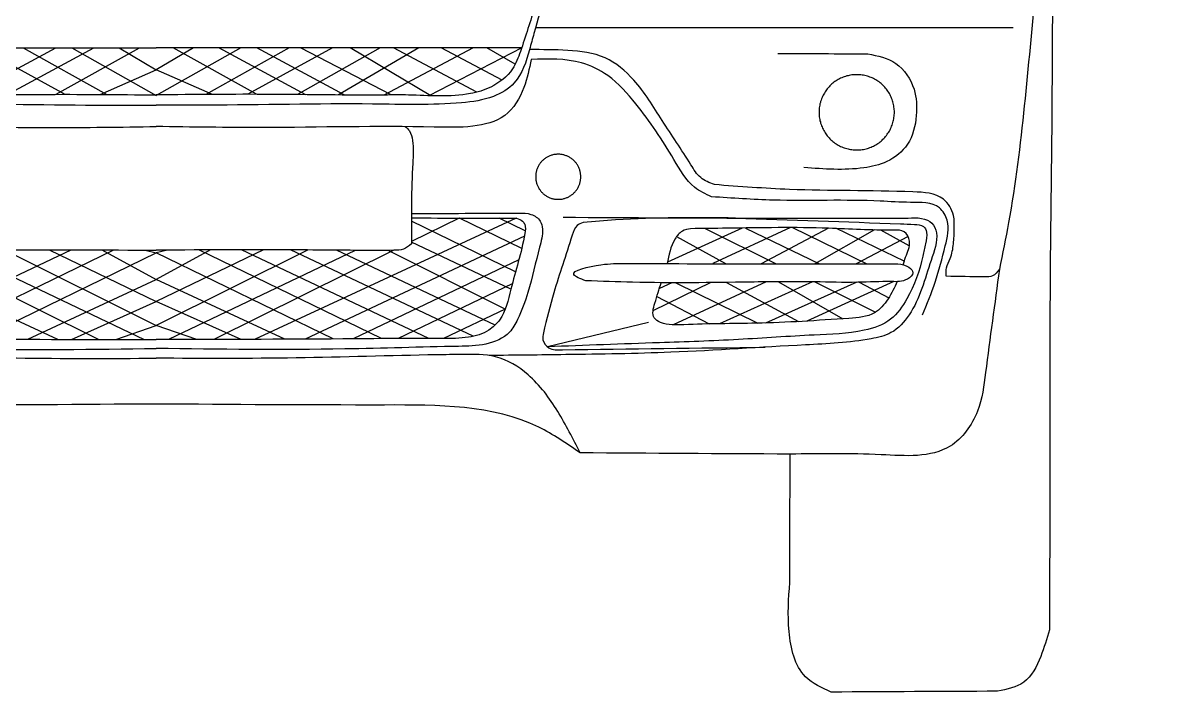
# Model space of a CAD drawing. Header units: millimetres. Extents: x -13123 to 16075, y -1 to 10560.
# Drawn here: x 6799 to 8016, y -1 to 711 of the extents above; entities that cross this region are included whole.
import ezdxf

# ---------------------------------------------------------------- set-up
doc = ezdxf.new("R2010")
doc.units = ezdxf.units.MM
doc.header["$MEASUREMENT"] = 0
doc.layers.add('inner', color=180, linetype='Continuous')
doc.layers.add('outer', color=200, linetype='Continuous')

msp = doc.modelspace()

# ---------------------------------------------------------------- linework, layer by layer
at = {"layer": 'inner'}
for points in [[(7852.4, 705.4), (7344.4, 705.4)], [(6552.9, 684.3), (6941.3, 684.3)], [(6741.5, 634.1), (6834.5, 684.3)], [(6753.9, 684.3), (6843.9, 634.8)], [(6782.2, 634.4), (6874.9, 684.3)], [(6799.9, 684.3), (6888.6, 634.7)], [(6834.8, 634.8), (6923.4, 684.3)], [(6851.6, 684.3), (6941.3, 633.7)], [(6901.8, 684.3), (6941.3, 661)], [(6980.9, 684.3), (6941.3, 661)], [(7031.1, 684.3), (6941.3, 633.7)], [(7329.8, 684.3), (6941.3, 684.3)], [(7047.9, 634.8), (6959.2, 684.3)], [(7082.7, 684.3), (6994, 634.7)], [(7100.4, 634.4), (7007.7, 684.3)], [(7128.8, 684.3), (7038.7, 634.8)], [(7141.2, 634.1), (7048.2, 684.3)], [(7179.5, 684.3), (7091.3, 634.5)], [(7191, 634.1), (7094.7, 684.3)], [(7220.3, 684.3), (7135.2, 634.1)], [(7233.2, 633.3), (7147.3, 684.3)], [(7278.4, 684.3), (7183.4, 634)], [(7282.1, 637), (7193.6, 684.3)], [(7329.8, 684.3), (7231.2, 633.3)], [(7308.9, 650), (7244.1, 684.3)], [(7322.8, 666.8), (7292.7, 684.3)], [(6881.5, 634.7), (6941.3, 661)], [(7001.2, 634.7), (6941.3, 661)], [(6558.9, 503.2), (6836.2, 374.4)], [(7323.8, 503.2), (7046.4, 374.4)], [(7323.3, 446.1), (7212.5, 499.8)], [(7263.4, 503.3), (7212.6, 478.2)], [(7329.9, 471), (7263.7, 503.3)], [(7333.6, 489.7), (7305.9, 503.3)], [(7564.3, 492.7), (7484.9, 456.4)], [(7525, 492.2), (7600.3, 454.7)], [(7615.6, 493.1), (7533.2, 454.8)], [(7567.9, 492.7), (7646.5, 454.7)], [(7656, 492.4), (7584.4, 454.7)], [(7617.6, 493.1), (7696.8, 454.6)], [(7704.8, 490.6), (7641.5, 454.7)], [(7736.6, 457.4), (7664.5, 492.1)], [(7742, 473.7), (7711.7, 490.5)], [(7332.7, 484.1), (7099.5, 374.6)], [(7318.3, 427.7), (7212.6, 477.6)], [(7494.6, 483.6), (7546.4, 454.8)], [(7740.7, 483.5), (7685.6, 454.7)], [(6651.6, 375.3), (6850.9, 469.5)], [(6688.7, 469), (6880.3, 374.2)], [(6701.8, 375.1), (6896, 469.4)], [(6730, 468.9), (6928.5, 374.2)], [(6753.2, 374.8), (6941.3, 466.4)], [(6780.6, 469.3), (6941.3, 388.9)], [(6827.4, 469.5), (6941.3, 414.7)], [(6883.5, 469.4), (6941.3, 438.1)], [(6929.4, 469.2), (6941.3, 466.4)], [(7055.3, 469.5), (6941.3, 414.7)], [(6999.1, 469.4), (6941.3, 438.1)], [(7102, 469.3), (6941.3, 388.9)], [(6953.2, 469.2), (6941.3, 466.4)], [(7129.4, 374.8), (6941.3, 466.4)], [(7152.7, 468.9), (6954.2, 374.2)], [(7180.9, 375.1), (6986.7, 469.4)], [(7193.9, 469), (7002.4, 374.2)], [(7231, 375.3), (7031.8, 469.5)], [(7278.3, 377.6), (7084, 469.4)], [(7301.5, 389.4), (7132.9, 469.1)], [(7312.3, 406.3), (7187.9, 468.9)], [(7326.7, 458.7), (7150.5, 374.9)], [(6804.6, 374.5), (6941.3, 438.1)], [(7078.1, 374.5), (6941.3, 438.1)], [(7319.8, 433.4), (7198.4, 375.2)], [(7530.8, 434.7), (7469.4, 404.5)], [(7489.5, 434.5), (7476.2, 428.3)], [(7589.9, 435.4), (7490.9, 389.7)], [(7493.7, 434.5), (7580.9, 391.5)], [(7639.1, 435.5), (7540.2, 390.9)], [(7547.5, 434.9), (7624.2, 393.2)], [(7686.1, 435), (7588.9, 391.7)], [(7602.9, 435.5), (7671.4, 396.2)], [(7725.7, 435.7), (7633.1, 393.7)], [(7641.5, 435.4), (7706.1, 403.3)], [(7688.8, 435), (7720.2, 418.5)], [(6851, 374.3), (6941.3, 414.7)], [(7031.6, 374.3), (6941.3, 414.7)], [(7473.6, 419.8), (7529, 390.8)], [(7312.3, 406.4), (7246.7, 375.3)], [(7464.7, 392.2), (7357.2, 366.4)], [(6898.2, 374.2), (6941.3, 388.9)], [(6984.5, 374.2), (6941.3, 388.9)]]:
    msp.add_lwpolyline(points, dxfattribs=at)
for points in [[(7726.1, 615.7), (7726.1, 617.1), (7726, 618.5), (7725.9, 619.9), (7725.7, 621.2), (7725.5, 622.6), (7725.2, 624), (7724.9, 625.3), (7724.6, 626.7), (7724.2, 628), (7723.7, 629.3), (7723.2, 630.6), (7722.7, 631.9), (7722.1, 633.2), (7721.5, 634.4), (7720.8, 635.6), (7720.1, 636.8), (7719.3, 638), (7718.5, 639.1), (7717.7, 640.2), (7716.8, 641.3), (7715.9, 642.4), (7715, 643.4), (7714, 644.4), (7713, 645.3), (7711.9, 646.2), (7710.9, 647.1), (7709.8, 648), (7708.6, 648.8), (7707.5, 649.5), (7706.3, 650.3), (7705.1, 650.9), (7703.8, 651.6), (7702.6, 652.2), (7701.3, 652.7), (7700, 653.2), (7698.7, 653.7), (7697.4, 654.1), (7696, 654.5), (7694.7, 654.8), (7693.3, 655.1), (7691.9, 655.3), (7690.6, 655.5), (7689.2, 655.6), (7687.8, 655.7), (7686.4, 655.7), (7685, 655.7), (7683.6, 655.7), (7682.2, 655.6), (7680.9, 655.4), (7679.5, 655.2), (7678.1, 654.9), (7676.8, 654.6), (7675.4, 654.3), (7674.1, 653.9), (7672.8, 653.5), (7671.5, 653), (7670.2, 652.5), (7668.9, 651.9), (7667.7, 651.3), (7666.4, 650.6), (7665.2, 649.9), (7664.1, 649.2), (7662.9, 648.4), (7661.8, 647.6), (7660.7, 646.7), (7659.6, 645.8), (7658.6, 644.9), (7657.6, 643.9), (7656.7, 642.9), (7655.7, 641.8), (7654.8, 640.8), (7654, 639.7), (7653.2, 638.6), (7652.4, 637.4), (7651.7, 636.2), (7651, 635), (7650.3, 633.8), (7649.7, 632.5), (7649.2, 631.3), (7648.6, 630), (7648.2, 628.7), (7647.7, 627.3), (7647.4, 626), (7647, 624.7), (7646.7, 623.3), (7646.5, 621.9), (7646.3, 620.5), (7646.2, 619.2), (7646.1, 617.8), (7646, 616.4), (7646, 615), (7646.1, 613.6), (7646.2, 612.2), (7646.3, 610.8), (7646.5, 609.5), (7646.7, 608.1), (7647, 606.7), (7647.4, 605.4), (7647.7, 604.1), (7648.2, 602.7), (7648.6, 601.4), (7649.2, 600.1), (7649.7, 598.9), (7650.3, 597.6), (7651, 596.4), (7651.7, 595.2), (7652.4, 594), (7653.2, 592.8), (7654, 591.7), (7654.8, 590.6), (7655.7, 589.5), (7656.7, 588.5), (7657.6, 587.5), (7658.6, 586.5), (7659.6, 585.6), (7660.7, 584.7), (7661.8, 583.8), (7662.9, 583), (7664.1, 582.2), (7665.2, 581.5), (7666.4, 580.8), (7667.7, 580.1), (7668.9, 579.5), (7670.2, 578.9), (7671.5, 578.4), (7672.8, 577.9), (7674.1, 577.5), (7675.4, 577.1), (7676.8, 576.8), (7678.1, 576.5), (7679.5, 576.2), (7680.9, 576), (7682.2, 575.8), (7683.6, 575.7), (7685, 575.7), (7686.4, 575.7), (7687.8, 575.7), (7689.2, 575.8), (7690.6, 575.9), (7691.9, 576.1), (7693.3, 576.3), (7694.7, 576.6), (7696, 576.9), (7697.4, 577.3), (7698.7, 577.7), (7700, 578.2), (7701.3, 578.7), (7702.6, 579.2), (7703.8, 579.8), (7705.1, 580.5), (7706.3, 581.1), (7707.5, 581.9), (7708.6, 582.6), (7709.8, 583.4), (7710.9, 584.3), (7711.9, 585.1), (7713, 586.1), (7714, 587), (7715, 588), (7715.9, 589), (7716.8, 590.1), (7717.7, 591.2), (7718.5, 592.3), (7719.3, 593.4), (7720.1, 594.6), (7720.8, 595.8), (7721.5, 597), (7722.1, 598.2), (7722.7, 599.5), (7723.2, 600.8), (7723.7, 602.1), (7724.2, 603.4), (7724.6, 604.7), (7724.9, 606.1), (7725.2, 607.4), (7725.5, 608.8), (7725.7, 610.2), (7725.9, 611.5), (7726, 612.9), (7726.1, 614.3)], [(7392.7, 547.1), (7392.6, 548), (7392.6, 548.8), (7392.5, 549.6), (7392.4, 550.5), (7392.3, 551.3), (7392.1, 552.1), (7392, 552.9), (7391.7, 553.7), (7391.5, 554.5), (7391.2, 555.3), (7390.9, 556.1), (7390.6, 556.9), (7390.3, 557.6), (7389.9, 558.4), (7389.5, 559.1), (7389.1, 559.8), (7388.6, 560.5), (7388.1, 561.2), (7387.6, 561.9), (7387.1, 562.5), (7386.6, 563.1), (7386, 563.7), (7385.4, 564.3), (7384.8, 564.9), (7384.2, 565.5), (7383.5, 566), (7382.9, 566.5), (7382.2, 567), (7381.5, 567.4), (7380.8, 567.9), (7380.1, 568.3), (7379.3, 568.7), (7378.6, 569), (7377.8, 569.3), (7377, 569.6), (7376.2, 569.9), (7375.4, 570.2), (7374.6, 570.4), (7373.8, 570.6), (7373, 570.7), (7372.2, 570.9), (7371.4, 571), (7370.5, 571.1), (7369.7, 571.1), (7368.9, 571.1), (7368, 571.1), (7367.2, 571.1), (7366.4, 571), (7365.5, 570.9), (7364.7, 570.8), (7363.9, 570.7), (7363.1, 570.5), (7362.3, 570.3), (7361.5, 570), (7360.7, 569.8), (7359.9, 569.5), (7359.1, 569.2), (7358.4, 568.8), (7357.6, 568.5), (7356.9, 568.1), (7356.2, 567.6), (7355.5, 567.2), (7354.8, 566.7), (7354.1, 566.2), (7353.5, 565.7), (7352.8, 565.2), (7352.2, 564.6), (7351.6, 564), (7351, 563.4), (7350.5, 562.8), (7350, 562.2), (7349.4, 561.5), (7349, 560.8), (7348.5, 560.2), (7348.1, 559.4), (7347.6, 558.7), (7347.3, 558), (7346.9, 557.2), (7346.5, 556.5), (7346.2, 555.7), (7346, 554.9), (7345.7, 554.1), (7345.5, 553.3), (7345.3, 552.5), (7345.1, 551.7), (7345, 550.9), (7344.8, 550.1), (7344.8, 549.2), (7344.7, 548.4), (7344.7, 547.6), (7344.7, 546.7), (7344.7, 545.9), (7344.8, 545.1), (7344.8, 544.2), (7345, 543.4), (7345.1, 542.6), (7345.3, 541.8), (7345.5, 541), (7345.7, 540.2), (7346, 539.4), (7346.2, 538.6), (7346.5, 537.8), (7346.9, 537.1), (7347.3, 536.3), (7347.6, 535.6), (7348.1, 534.9), (7348.5, 534.1), (7349, 533.5), (7349.4, 532.8), (7350, 532.1), (7350.5, 531.5), (7351, 530.9), (7351.6, 530.3), (7352.2, 529.7), (7352.8, 529.1), (7353.5, 528.6), (7354.1, 528.1), (7354.8, 527.6), (7355.5, 527.1), (7356.2, 526.6), (7356.9, 526.2), (7357.6, 525.8), (7358.4, 525.5), (7359.1, 525.1), (7359.9, 524.8), (7360.7, 524.5), (7361.5, 524.2), (7362.3, 524), (7363.1, 523.8), (7363.9, 523.6), (7364.7, 523.5), (7365.5, 523.4), (7366.4, 523.3), (7367.2, 523.2), (7368, 523.2), (7368.9, 523.2), (7369.7, 523.2), (7370.5, 523.2), (7371.4, 523.3), (7372.2, 523.4), (7373, 523.5), (7373.8, 523.7), (7374.6, 523.9), (7375.4, 524.1), (7376.2, 524.4), (7377, 524.7), (7377.8, 525), (7378.6, 525.3), (7379.3, 525.6), (7380.1, 526), (7380.8, 526.4), (7381.5, 526.9), (7382.2, 527.3), (7382.9, 527.8), (7383.5, 528.3), (7384.2, 528.8), (7384.8, 529.4), (7385.4, 530), (7386, 530.6), (7386.6, 531.2), (7387.1, 531.8), (7387.6, 532.4), (7388.1, 533.1), (7388.6, 533.8), (7389.1, 534.5), (7389.5, 535.2), (7389.9, 535.9), (7390.3, 536.7), (7390.6, 537.4), (7390.9, 538.2), (7391.2, 539), (7391.5, 539.8), (7391.7, 540.6), (7392, 541.4), (7392.1, 542.2), (7392.3, 543), (7392.4, 543.8), (7392.5, 544.7), (7392.6, 545.5), (7392.6, 546.3)]]:
    msp.add_lwpolyline(points, close=True, dxfattribs=at)
for points, knots in [([(6266.2, 769), (6228.5, 769.5), (6174.6, 770.1), (6100.1, 772.3), (6064, 803.9), (6048, 840.5), (6059.9, 879), (6084.8, 917.3), (6128.7, 944.2), (6183.7, 942.2), (6262.6, 937.5), (6338.9, 924.2), (6410.9, 909.8), (6457.1, 899.9), (6497.1, 860.8), (6504.8, 820.3), (6522.4, 777.3), (6537.7, 732.9), (6550.4, 690.1), (6562.6, 657.9), (6583, 642), (6621.3, 630.6), (6659.9, 634.5), (6730.2, 633.6), (6819.6, 635.3), (6900.4, 634.6), (6941.3, 634.2)], [0, 0, 0, 0, 114.182682, 162.999829, 217.056889, 248.195261, 276.69077, 333.011315, 383.859746, 421.802809, 495.0897, 622.438626, 652.449203, 716.399424, 760.359753, 810.822447, 836.733004, 900.041099, 951.194424, 971.553456, 1001.706634, 1024.410328, 1090.383103, 1115.781783, 1235.604486, 1358.351684, 1358.351684, 1358.351684, 1358.351684]), ([(7616.5, 769), (7654.2, 769.5), (7708, 770.1), (7782.5, 772.3), (7818.7, 803.9), (7834.6, 840.5), (7822.8, 879), (7797.9, 917.3), (7754, 944.2), (7699, 942.2), (7620.1, 937.5), (7543.8, 924.2), (7471.8, 909.8), (7425.6, 899.9), (7385.6, 860.8), (7377.9, 820.3), (7360.3, 777.3), (7345, 732.9), (7332.2, 690.1), (7320.1, 657.9), (7299.7, 642), (7261.4, 630.6), (7222.8, 634.5), (7152.5, 633.6), (7063.1, 635.3), (6982.2, 634.6), (6941.3, 634.2)], [0, 0, 0, 0, 114.182682, 162.999829, 217.056889, 248.195261, 276.69077, 333.011315, 383.859746, 421.802809, 495.0897, 622.438626, 652.449203, 716.399424, 760.359753, 810.822447, 836.733004, 900.041099, 951.194424, 971.553456, 1001.706634, 1024.410328, 1090.383103, 1115.781783, 1235.604486, 1358.351684, 1358.351684, 1358.351684, 1358.351684]), ([(7877.5, 913.3), (7883.3, 899.9), (7892.7, 878.6), (7885.6, 821.8), (7869.7, 698.3), (7861.3, 563.6), (7841.2, 465.4), (7837.8, 448.9)], [0, 0, 0, 0, 42.778593, 67.848572, 168.872271, 419.268406, 469.732017, 469.732017, 469.732017, 469.732017]), ([(6517.5, 788.8), (6520.7, 773.4), (6526.9, 743.4), (6537.7, 708.2), (6546.2, 675.7), (6555, 647.6), (6585, 629.5), (6636.8, 622.8), (6738.7, 625.9), (6847, 623), (6923.6, 623.2), (6941.3, 623.3)], [0, 0, 0, 0, 47.058818, 91.87987, 109.911309, 148.647841, 175.20397, 209.555971, 304.322518, 480.944159, 534.20412, 534.20412, 534.20412, 534.20412]), ([(7365.1, 788.8), (7362, 773.4), (7355.8, 743.4), (7345, 708.2), (7336.5, 675.7), (7327.7, 647.6), (7297.7, 629.5), (7245.8, 622.8), (7143.9, 625.9), (7035.7, 623), (6959.1, 623.2), (6941.3, 623.3)], [0, 0, 0, 0, 47.058818, 91.87987, 109.911309, 148.647841, 175.20397, 209.555971, 304.322518, 480.944159, 534.20412, 534.20412, 534.20412, 534.20412]), ([(7534.7, 538.8), (7529.5, 540.8), (7518.8, 545), (7502.9, 571.5), (7479.5, 605.5), (7454.2, 647.9), (7419.4, 677.4), (7378.5, 682.4), (7351.6, 682.3), (7338.1, 682.3)], [0, 0, 0, 0, 16.294638, 33.457064, 89.593092, 142.146115, 180.738543, 221.105126, 261.883466, 261.883466, 261.883466, 261.883466]), ([(6542.8, 672), (6544.8, 661.9), (6549.2, 640.2), (6567.9, 608.4), (6606.9, 598.9), (6692.7, 601.8), (6805.4, 598.5), (6903.8, 600), (6941.3, 600.6)], [0, 0, 0, 0, 30.914945, 66.88476, 102.757917, 143.87149, 326.622775, 439.25403, 439.25403, 439.25403, 439.25403]), ([(7339.9, 672), (7337.9, 661.9), (7333.5, 640.2), (7314.8, 608.4), (7275.8, 598.9), (7190, 601.8), (7077.3, 598.5), (6978.9, 600), (6941.3, 600.6)], [0, 0, 0, 0, 30.914945, 66.88476, 102.757917, 143.87149, 326.622775, 439.25403, 439.25403, 439.25403, 439.25403]), ([(7531.8, 525.9), (7525.4, 528.8), (7507.7, 537), (7486, 576.6), (7458.4, 617.4), (7426, 654.5), (7386.7, 673.4), (7358.1, 672.5), (7339.9, 672)], [0, 0, 0, 0, 20.840197, 57.514936, 129.182553, 171.816228, 202.682521, 256.330471, 256.330471, 256.330471, 256.330471]), ([(7697.8, 677.9), (7708.4, 675.7), (7730.4, 671.2), (7749.3, 642.4), (7750.7, 611), (7743.7, 580.8), (7719.7, 561.8), (7681, 553.1), (7651.3, 555.4), (7630, 557)], [0, 0, 0, 0, 31.557779, 65.076605, 93.187294, 125.204744, 153.876027, 179.183597, 242.807661, 242.807661, 242.807661, 242.807661]), ([(7205.9, 600.5), (7207.7, 599.2), (7211.7, 595.3), (7215.3, 581.2), (7212.3, 541.3), (7212.5, 504.7), (7212.6, 476)], [10.246659, 10.246659, 10.246659, 10.246659, 16.81897, 27.642371, 51.588223, 137.344834, 137.344834, 137.344834, 137.344834]), ([(7781.3, 441.4), (7781.2, 444.4), (7780.9, 451.1), (7786.8, 461.7), (7789.3, 476), (7789.8, 491.3), (7790.1, 508.3), (7777, 529.7), (7710.2, 533.1), (7632.3, 531.4), (7561.5, 536.8), (7534.7, 538.8)], [0, 0, 0, 0, 8.952139, 19.667977, 35.572922, 51.9856, 65.759314, 86.025297, 119.366588, 250.638959, 330.73101, 330.73101, 330.73101, 330.73101]), ([(7755.9, 400.3), (7760.7, 411.9), (7770.7, 435.8), (7779.1, 469.1), (7786, 497.4), (7771.9, 520.8), (7742, 519.3), (7685, 523.5), (7613.2, 520.4), (7553.7, 524.4), (7531.8, 525.9)], [0, 0, 0, 0, 37.441818, 77.413349, 104.767334, 120.264113, 151.592612, 183.738508, 297.190972, 363.055577, 363.055577, 363.055577, 363.055577]), ([(6555.7, 508.6), (6551.4, 508.6), (6543, 508.5), (6532.4, 501.7), (6529.5, 487.8), (6536.7, 462.5), (6543.6, 430), (6554.5, 399.8), (6566.9, 377.5), (6591.3, 367.3), (6650.5, 366.5), (6767.5, 362.6), (6874.6, 363.7), (6941.3, 364.7)], [0, 0, 0, 0, 12.807342, 25.118234, 33.751705, 53.386757, 102.871776, 133.770224, 149.695304, 177.895748, 206.900855, 328.085747, 528.353306, 528.353306, 528.353306, 528.353306]), ([(6558.4, 503.2), (6556.1, 502.4), (6552.4, 501.1), (6548.2, 495), (6552.2, 468.8), (6562.9, 437), (6570.8, 398.9), (6589.2, 381.6), (6611, 375.1), (6663.2, 375.5), (6773.8, 374.4), (6875.2, 374.2), (6941.3, 374.1)], [0, 0, 0, 0, 7.215266, 11.210283, 21.190621, 82.110019, 117.000959, 132.660793, 155.419208, 183.318008, 289.073491, 487.434471, 487.434471, 487.434471, 487.434471]), ([(7327, 508.6), (7331.3, 508.6), (7339.7, 508.5), (7350.2, 501.7), (7353.2, 487.8), (7345.9, 462.5), (7339.1, 430), (7328.2, 399.8), (7315.7, 377.5), (7291.4, 367.3), (7232.2, 366.5), (7115.2, 362.6), (7008.1, 363.7), (6941.3, 364.7)], [0, 0, 0, 0, 12.807342, 25.118234, 33.751705, 53.386757, 102.871776, 133.770224, 149.695304, 177.895748, 206.900855, 328.085747, 528.353306, 528.353306, 528.353306, 528.353306]), ([(7324.3, 503.2), (7326.6, 502.4), (7330.2, 501.1), (7334.5, 495), (7330.5, 468.8), (7319.8, 437), (7311.9, 398.9), (7293.5, 381.6), (7271.7, 375.1), (7219.5, 375.5), (7108.9, 374.4), (7007.5, 374.2), (6941.3, 374.1)], [0, 0, 0, 0, 7.215266, 11.210283, 21.190621, 82.110019, 117.000959, 132.660793, 155.419208, 183.318008, 289.073491, 487.434471, 487.434471, 487.434471, 487.434471]), ([(7740.9, 503.2), (7750.3, 504.3), (7766, 502.6), (7773.8, 482.2), (7760.7, 448.2), (7751.4, 409.1), (7725.1, 380), (7685.4, 371), (7607.4, 367.6), (7498.9, 359.8), (7386.8, 358.2), (7322.4, 357.4), (7295.3, 357.2)], [0, 0, 0, 0, 24.417356, 37.052309, 67.913723, 130.28261, 157.290297, 179.391998, 249.611475, 392.847262, 504.735615, 586.032352, 586.032352, 586.032352, 586.032352]), ([(7373.8, 504.2), (7445.2, 503.8), (7567.6, 503), (7690, 503.2), (7740.9, 503.2)], [0, 0, 0, 0, 214.444452, 367.129844, 367.129844, 367.129844, 367.129844]), ([(7557.3, 503.3), (7514.7, 503.7), (7460.6, 504.3), (7406.8, 499.5), (7395.3, 498.5)], [0, 0, 0, 0, 127.660992, 162.136127, 162.136127, 162.136127, 162.136127]), ([(7395.3, 498.5), (7392.9, 497.7), (7386.7, 495.6), (7378, 466.6), (7365.2, 431), (7356.4, 395.7), (7352.9, 381.4)], [0, 0, 0, 0, 7.239081, 18.83844, 83.034108, 126.972628, 126.972628, 126.972628, 126.972628]), ([(7732.6, 497.2), (7737.4, 497), (7745.3, 496.5), (7757.2, 496.3), (7761.6, 486.4), (7759.1, 475.6), (7754.4, 451.4), (7744.3, 423.1), (7723.4, 392.6), (7686.3, 380.4), (7631.8, 379), (7559.1, 373.5), (7464.6, 370.4), (7396.9, 367.9), (7357.2, 366.4)], [0, 0, 0, 0, 14.963456, 24.636367, 31.614798, 43.838677, 57.287577, 105.819289, 133.539884, 164.019186, 217.642368, 298.096269, 382.121199, 501.347506, 501.347506, 501.347506, 501.347506]), ([(7509.4, 492), (7506.4, 491.4), (7499.5, 490), (7488.8, 476.8), (7486.2, 464), (7484.6, 454.9)], [0, 0, 0, 0, 9.082254, 20.42069, 47.93504, 47.93504, 47.93504, 47.93504]), ([(7735.5, 453.7), (7736.3, 456.4), (7738.8, 464.6), (7744.6, 476.3), (7737.7, 490.7), (7704.4, 489.9), (7644.4, 494.1), (7571.1, 492.7), (7522.3, 492.1), (7509.4, 492)], [3.644121, 3.644121, 3.644121, 3.644121, 12.089911, 29.465668, 40.916457, 51.979159, 121.511149, 229.638858, 268.186073, 268.186073, 268.186073, 268.186073]), ([(6670.1, 476), (6672.8, 473.7), (6678.1, 469.1), (6717, 468.7), (6802.9, 469.8), (6887.5, 469.5), (6941.3, 469.1)], [0, 0, 0, 0, 10.349412, 20.353677, 112.522834, 273.276188, 273.276188, 273.276188, 273.276188]), ([(7212.6, 476), (7209.9, 473.7), (7204.6, 469.1), (7165.7, 468.7), (7079.8, 469.8), (6995.2, 469.5), (6941.3, 469.1)], [0, 0, 0, 0, 10.349412, 20.353677, 112.522834, 273.276188, 273.276188, 273.276188, 273.276188]), ([(7398, 436.6), (7392.2, 438.8), (7374.1, 445.8), (7415.7, 455.1), (7470.8, 454.8), (7584.9, 454.7), (7680.4, 454.7), (7729.8, 454.6)], [0, 0, 0, 0, 14.382239, 44.975813, 69.412891, 209.819203, 360.851399, 360.851399, 360.851399, 360.851399]), ([(7729.8, 454.6), (7733.9, 454.1), (7740.3, 453.3), (7748.3, 444.6), (7737.2, 435.2), (7716.9, 436.2), (7683.8, 434.3), (7633.9, 436), (7554.1, 435), (7472.8, 433.8), (7414.6, 436), (7398, 436.6)], [0, 0, 0, 0, 12.254156, 19.513937, 28.346824, 45.687305, 81.493295, 126.893226, 195.783343, 320.857051, 370.613319, 370.613319, 370.613319, 370.613319]), ([(7837.8, 448.9), (7832.8, 412.3), (7825.8, 361.8), (7817.7, 295.6), (7782.3, 246.7), (7702.3, 253.5), (7646.7, 252.8), (7615.3, 252.3)], [0, 0, 0, 0, 110.921568, 152.835661, 200.013557, 273.87182, 370.628929, 370.628929, 370.628929, 370.628929]), ([(7837.8, 448.9), (7835.7, 446), (7831.6, 440.7), (7810.6, 440.8), (7794.5, 441.1), (7781.3, 441.4)], [0, 0, 0, 0, 10.229497, 18.815802, 59.538672, 59.538672, 59.538672, 59.538672]), ([(7728.9, 435.7), (7726.3, 429.3), (7720.2, 417), (7704.4, 398.5), (7652.8, 394.9), (7586.9, 390.6), (7519.8, 391.2), (7482.8, 388.8), (7467.1, 398), (7472.2, 415.5), (7476, 427.8), (7478.1, 434.6)], [19.126665, 19.126665, 19.126665, 19.126665, 39.853227, 60.414326, 88.182741, 186.76682, 263.85789, 288.911192, 297.045539, 312.834432, 334.462694, 334.462694, 334.462694, 334.462694]), ([(7352.9, 381.4), (7352.4, 378.8), (7351.3, 372.7), (7359.2, 362.7), (7368, 363.1), (7373.2, 363.3)], [0, 0, 0, 0, 7.661119, 17.984885, 32.798858, 32.798858, 32.798858, 32.798858]), ([(6490.7, 253.7), (6498.3, 268.6), (6513.4, 298.4), (6540.9, 336.1), (6578.5, 359), (6613.8, 358.3), (6683.4, 357.4), (6792.3, 353.7), (6891.8, 354), (6941.3, 354.3)], [0, 0, 0, 0, 50.161155, 100.23009, 139.109248, 174.174091, 201.455696, 351.342956, 500.016697, 500.016697, 500.016697, 500.016697]), ([(7392, 253.7), (7384.4, 268.6), (7369.3, 298.4), (7341.8, 336.1), (7304.2, 359), (7268.9, 358.3), (7199.2, 357.4), (7090.4, 353.7), (6990.9, 354), (6941.3, 354.3)], [0, 0, 0, 0, 50.161155, 100.23009, 139.109248, 174.174091, 201.455696, 351.342956, 500.016697, 500.016697, 500.016697, 500.016697])]:
    msp.add_open_spline(points, degree=3, knots=knots, dxfattribs=at)
for points in [[(7602.2, 678.2), (7634.1, 678.1), (7666, 678), (7697.8, 677.9)], [(7212.5, 508.1), (7250.7, 508.2), (7288.8, 508.4), (7327, 508.6)], [(7212.5, 503.4), (7249.8, 503.3), (7287, 503.3), (7324.3, 503.2)], [(7557.3, 503.3), (7615.7, 501.3), (7674.2, 499.3), (7732.6, 497.2)], [(7373.2, 363.3), (7445, 364.2), (7516.8, 365.1), (7588.7, 366)]]:
    msp.add_open_spline(points, degree=3, dxfattribs=at)
at = {"layer": 'outer'}
msp.add_open_spline([(6941.3, 1745.3), (6938.6, 1744.2), (6932.9, 1741.8), (6927.8, 1735.1), (6927.4, 1728.3), (6929.6, 1726.3), (6930.4, 1725.5), (6866.8, 1724.3), (6766.5, 1722.5), (6619.7, 1715.3), (6536.5, 1710.3), (6489.9, 1707.5), (6484, 1707.1), (6469.7, 1706.1), (6442.2, 1717.9), (6419, 1713.1), (6404.2, 1710), (6404.9, 1716.2), (6406.2, 1727.3), (6404.2, 1742.8), (6394.2, 1746.6), (6378.3, 1738.5), (6362.6, 1721.7), (6353.3, 1704.3), (6349.6, 1697.3), (6338.1, 1693.1), (6309.8, 1682.6), (6284.4, 1640.3), (6254.6, 1589.9), (6225.1, 1533.5), (6185, 1449.1), (6148.6, 1357.6), (6121.3, 1266.2), (6108.7, 1220), (6103.8, 1202.1), (6097.4, 1202.5), (6083, 1203.4), (6068.6, 1202.9), (6060.6, 1202.6), (6063.3, 1220.1), (6068.3, 1253.9), (6071.7, 1288), (6073.3, 1304.4), (6070.8, 1307.2), (6064, 1315.1), (6023.7, 1314.6), (5965.9, 1312.4), (5914.4, 1296.5), (5889.3, 1288.7), (5884.5, 1284.9), (5869.8, 1273.2), (5870.2, 1238.7), (5864.9, 1203.4), (5874.7, 1164.7), (5905.9, 1145.7), (5952.5, 1132), (6005.6, 1122), (6048.9, 1124.7), (6065.8, 1125.8), (6057.4, 1111.5), (6048.9, 1097.1), (6040.5, 1082.7), (6030.7, 1085), (6017, 1088.2), (6011, 1069.5), (6006.8, 1054.9), (6013.1, 1045.1), (6015.6, 1041.2), (6015.5, 1037.1), (6015.4, 1033), (6015.3, 1029), (6008.8, 1028.9), (6002.3, 1028.8), (5995.8, 1028.8), (5994.4, 1028.2), (5989.5, 1026.2), (5984.8, 1015.2), (5986.4, 1003.8), (5986.9, 990.7), (5998, 987.4), (6004.7, 986.2), (6008.6, 985.5), (6008.9, 972.5), (6009.7, 944.7), (5995.9, 901.8), (5983.2, 850.7), (5989.1, 754.1), (5988.4, 621.1), (5991.8, 426.7), (5991, 242.8), (5991.5, 113.4), (5991.7, 65.4), (5994.5, 56.1), (6000.2, 36.4), (6015.5, 6.6), (6036.8, 2.3), (6046.8, 0.3), (6105.8, 0), (6164.7, -0.3), (6223.7, -0.6), (6233.7, 3.9), (6259.9, 15.7), (6271.5, 65.1), (6269, 98.9), (6267.8, 116), (6267.6, 161.5), (6267.5, 206.9), (6267.4, 252.3), (6341.8, 252.8), (6416.3, 253.2), (6490.7, 253.7), (6505.1, 263.6), (6565.4, 305.1), (6727, 304.1), (6861.7, 305), (6941.3, 305.6), (7021, 305), (7155.7, 304.1), (7317.3, 305.1), (7377.6, 263.6), (7392, 253.7), (7466.4, 253.2), (7540.8, 252.8), (7615.3, 252.3), (7615.1, 206.9), (7615, 161.5), (7614.9, 116), (7613.7, 98.9), (7611.2, 65.1), (7622.8, 15.7), (7649, 3.9), (7659, -0.6), (7718, -0.3), (7776.9, 0), (7835.8, 0.3), (7845.9, 2.3), (7867.2, 6.6), (7882.4, 36.4), (7888.2, 56.1), (7891, 65.4), (7891.1, 113.4), (7891.7, 242.8), (7890.9, 426.7), (7894.2, 621.1), (7893.5, 754.1), (7899.4, 850.7), (7886.8, 901.8), (7873, 944.7), (7873.7, 972.5), (7874.1, 985.5), (7877.9, 986.2), (7884.7, 987.4), (7895.8, 990.7), (7896.3, 1003.8), (7897.9, 1015.2), (7893.2, 1026.2), (7888.3, 1028.2), (7886.8, 1028.8), (7880.3, 1028.8), (7873.9, 1028.9), (7867.4, 1029), (7867.3, 1033), (7867.1, 1037.1), (7867, 1041.2), (7869.6, 1045.1), (7875.9, 1054.9), (7871.7, 1069.5), (7865.7, 1088.2), (7852, 1085), (7842.2, 1082.7), (7833.7, 1097.1), (7825.3, 1111.5), (7816.9, 1125.8), (7833.8, 1124.7), (7877.1, 1122), (7930.2, 1132), (7976.8, 1145.7), (8008, 1164.7), (8017.8, 1203.4), (8012.5, 1238.7), (8012.9, 1273.2), (7998.2, 1284.9), (7993.4, 1288.7), (7968.2, 1296.5), (7916.7, 1312.4), (7859, 1314.6), (7818.7, 1315.1), (7811.8, 1307.2), (7809.4, 1304.4), (7811, 1288), (7814.3, 1253.9), (7819.4, 1220.1), (7822, 1202.6), (7814, 1202.9), (7799.7, 1203.4), (7785.3, 1202.5), (7778.9, 1202.1), (7774, 1220), (7761.4, 1266.2), (7734.1, 1357.6), (7697.6, 1449.1), (7657.6, 1533.5), (7628.1, 1589.9), (7598.2, 1640.3), (7572.9, 1682.6), (7544.6, 1693.1), (7533.1, 1697.3), (7529.3, 1704.3), (7520, 1721.7), (7504.4, 1738.5), (7488.5, 1746.6), (7478.5, 1742.8), (7476.5, 1727.3), (7477.8, 1716.2), (7478.5, 1710), (7463.7, 1713.1), (7440.5, 1717.9), (7413, 1706.1), (7398.7, 1707.1), (7392.8, 1707.5), (7346.2, 1710.3), (7263, 1715.3), (7116.2, 1722.5), (7015.9, 1724.3), (6952.3, 1725.5), (6953.1, 1726.3), (6955.3, 1728.3), (6954.9, 1735.1), (6949.8, 1741.8), (6944.1, 1744.2), (6941.3, 1745.3)], degree=3, knots=[1562.884657, 1562.884657, 1562.884657, 1562.884657, 1571.668267, 1581.34552, 1586.659788, 1589.953768, 1589.953768, 1589.953768, 1780.828515, 1890.73074, 2030.88163, 2030.88163, 2030.88163, 2048.534045, 2073.379202, 2117.431188, 2117.431188, 2117.431188, 2136.681893, 2152.155205, 2156.782882, 2166.463986, 2201.711031, 2225.457359, 2225.457359, 2225.457359, 2261.417856, 2313.825679, 2365.879243, 2439.664057, 2503.70354, 2646.348756, 2734.424677, 2789.951205, 2789.951205, 2789.951205, 2809.143206, 2833.119169, 2833.119169, 2833.119169, 2886.28426, 2935.720251, 2935.720251, 2935.720251, 2946.49974, 2965.912086, 3047.615322, 3125.769315, 3125.769315, 3125.769315, 3143.321428, 3180.611921, 3218.937853, 3253.613017, 3291.947934, 3321.285183, 3400.716106, 3451.351104, 3451.351104, 3451.351104, 3501.286984, 3501.286984, 3501.286984, 3525.701171, 3535.24755, 3555.425986, 3568.847762, 3568.847762, 3568.847762, 3581.093608, 3581.093608, 3581.093608, 3600.559993, 3600.559993, 3600.559993, 3605.181755, 3616.19574, 3632.198799, 3641.683974, 3650.703779, 3662.825559, 3662.825559, 3662.825559, 3701.430133, 3745.857435, 3796.723778, 3858.523955, 4033.665178, 4196.973345, 4441.506225, 4585.346922, 4585.346922, 4585.346922, 4615.007139, 4647.751399, 4677.163774, 4677.163774, 4677.163774, 4853.983439, 4853.983439, 4853.983439, 4885.80189, 4936.931319, 4989.334509, 4989.334509, 4989.334509, 5125.601491, 5125.601491, 5125.601491, 5348.860664, 5348.860664, 5348.860664, 5400.719644, 5566.274881, 5808.479482, 5808.479482, 5808.479482, 6050.684083, 6216.23932, 6268.0983, 6268.0983, 6268.0983, 6491.357472, 6491.357472, 6491.357472, 6627.624455, 6627.624455, 6627.624455, 6680.027644, 6731.157074, 6762.975525, 6762.975525, 6762.975525, 6939.79519, 6939.79519, 6939.79519, 6969.207564, 7001.951824, 7031.612041, 7031.612041, 7031.612041, 7175.452739, 7419.985619, 7583.293786, 7758.435008, 7820.235185, 7871.101528, 7915.52883, 7954.133405, 7954.133405, 7954.133405, 7966.255185, 7975.27499, 7984.760165, 8000.763223, 8011.777208, 8016.398971, 8016.398971, 8016.398971, 8035.865356, 8035.865356, 8035.865356, 8048.111202, 8048.111202, 8048.111202, 8061.532977, 8081.711413, 8091.257793, 8115.671979, 8115.671979, 8115.671979, 8165.607859, 8165.607859, 8165.607859, 8216.242857, 8295.673781, 8325.01103, 8363.345946, 8398.02111, 8436.347043, 8473.637536, 8491.189649, 8491.189649, 8491.189649, 8569.343641, 8651.046877, 8670.459224, 8681.238712, 8681.238712, 8681.238712, 8730.674703, 8783.839794, 8783.839794, 8783.839794, 8807.815758, 8827.007759, 8827.007759, 8827.007759, 8882.534287, 8970.610208, 9113.255424, 9177.294907, 9251.079721, 9303.133284, 9355.541108, 9391.501605, 9391.501605, 9391.501605, 9415.247932, 9450.494977, 9460.176081, 9464.803758, 9480.27707, 9499.527775, 9499.527775, 9499.527775, 9543.579761, 9568.424918, 9586.077333, 9586.077333, 9586.077333, 9726.228223, 9836.130449, 10027.005196, 10027.005196, 10027.005196, 10030.299175, 10035.613443, 10045.290697, 10054.074306, 10054.074306, 10054.074306, 10054.074306], dxfattribs=at)

doc.saveas('drawing.dxf')
